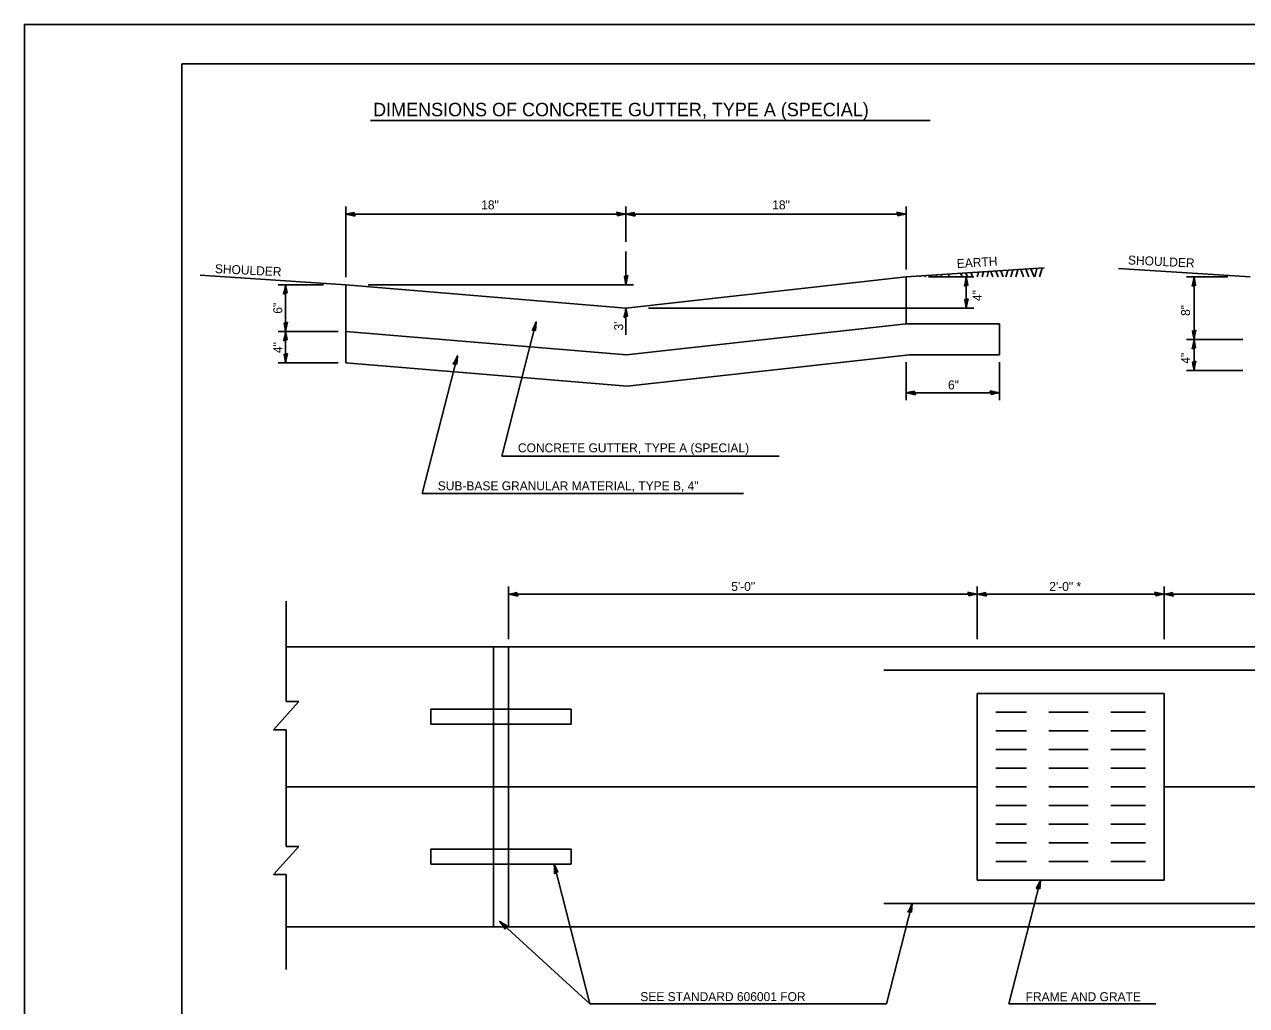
# Model space of a CAD drawing. Extents: x 1589224 to 1591264, y 1592405 to 1592845.
# Drawn here: x 1589224.2 to 1589535, y 1592595.1 to 1592844.7 of the extents above; entities that cross this region are included whole.
import ezdxf

# ---------------------------------------------------------------- set-up
doc = ezdxf.new("R2010")
doc.units = 0
for name, color, linetype in [('Level 25', 7, 'Continuous'), ('Sheets_50 Reference Boundary', 7, 'Continuous'), ('Sheets_General Details', 7, 'Continuous'), ('Sheets_Printer Plotting Border', 7, 'Continuous')]:
    doc.layers.add(name, color=color, linetype=linetype)

msp = doc.modelspace()

# ---------------------------------------------------------------- linework, layer by layer
at = {"layer": 'Level 25'}
for p, q in [((1589312.2, 1592820.2), (1589454.51, 1592820.2)), ((1589305.91, 1592798.33), (1589305.91, 1592780.37)), ((1589305.91, 1592796.43), (1589377.16, 1592796.43)), ((1589377.16, 1592798.33), (1589377.16, 1592789.35)), ((1589377.16, 1592796.43), (1589448.41, 1592796.43)), ((1589448.41, 1592798.33), (1589448.41, 1592782.35)), ((1589377.16, 1592786.88), (1589377.16, 1592778.47)), ((1589305.91, 1592784.41), (1589305.91, 1592784.41)), ((1589305.91, 1592778.47), (1589268.91, 1592780.86)), ((1589377.16, 1592772.54), (1589448.41, 1592780.45)), ((1589448.41, 1592780.45), (1589483.5, 1592782.72)), ((1589448.41, 1592780.45), (1589448.41, 1592768.5)), ((1589449.73, 1592780.45), (1589449.69, 1592780.54)), ((1589451.85, 1592780.45), (1589451.91, 1592780.68)), ((1589453.12, 1592780.45), (1589453.21, 1592780.76)), ((1589454.11, 1592780.45), (1589465.6, 1592780.45)), ((1589454.39, 1592780.45), (1589454.5, 1592780.85)), ((1589454.88, 1592780.45), (1589454.72, 1592780.86)), ((1589456.2, 1592780.45), (1589456.01, 1592780.94)), ((1589457.52, 1592780.45), (1589457.3, 1592781.03)), ((1589459.16, 1592780.45), (1589459.35, 1592781.16)), ((1589462.68, 1592780.45), (1589462.33, 1592781.35)), ((1589464, 1592780.45), (1589463.61, 1592781.44)), ((1589463.7, 1592780.45), (1589463.7, 1592772.54)), ((1589465.32, 1592780.45), (1589464.9, 1592781.52)), ((1589466.47, 1592780.45), (1589466.79, 1592781.64)), ((1589467.74, 1592780.45), (1589468.09, 1592781.72)), ((1589469.02, 1592780.45), (1589469.39, 1592781.81)), ((1589470.48, 1592780.45), (1589469.93, 1592781.84)), ((1589471.8, 1592780.45), (1589471.22, 1592781.93)), ((1589473.12, 1592780.45), (1589472.51, 1592782.01)), ((1589473.78, 1592780.45), (1589474.23, 1592782.12)), ((1589475.05, 1592780.45), (1589475.53, 1592782.21)), ((1589476.33, 1592780.45), (1589476.83, 1592782.29)), ((1589478.28, 1592780.45), (1589477.54, 1592782.33)), ((1589479.6, 1592780.45), (1589478.82, 1592782.42)), ((1589480.92, 1592780.45), (1589480.11, 1592782.5)), ((1589481.09, 1592780.45), (1589481.68, 1592782.6)), ((1589482.36, 1592780.45), (1589482.97, 1592782.69)), ((1589535.92, 1592780.45), (1589502.39, 1592782.62)), ((1589519.72, 1592780.45), (1589530.22, 1592780.45)), ((1589521.62, 1592780.45), (1589521.62, 1592764.56)), ((1589288.71, 1592778.47), (1589300.21, 1592778.47)), ((1589290.61, 1592778.47), (1589290.61, 1592766.56)), ((1589305.91, 1592778.47), (1589377.16, 1592772.54)), ((1589305.91, 1592778.47), (1589305.91, 1592766.56)), ((1589311.61, 1592778.47), (1589379.06, 1592778.47)), ((1589377.16, 1592772.54), (1589377.16, 1592765.76)), ((1589382.86, 1592772.54), (1589465.6, 1592772.54)), ((1589354.34, 1592769), (1589345.6, 1592734.87)), ((1589377.32, 1592760.61), (1589448.41, 1592768.5)), ((1589448.41, 1592768.5), (1589472.16, 1592768.5)), ((1589472.16, 1592768.5), (1589472.16, 1592760.64)), ((1589288.71, 1592766.56), (1589304.01, 1592766.56)), ((1589290.61, 1592766.56), (1589290.61, 1592758.61)), ((1589305.91, 1592766.56), (1589377.32, 1592760.61)), ((1589305.91, 1592766.56), (1589305.91, 1592758.61)), ((1589519.72, 1592764.56), (1589534.02, 1592764.56)), ((1589521.62, 1592764.56), (1589521.62, 1592756.62)), ((1589288.71, 1592758.61), (1589304.01, 1592758.61)), ((1589305.91, 1592758.61), (1589377.43, 1592752.65)), ((1589334.32, 1592760.41), (1589325.34, 1592725.37)), ((1589377.43, 1592752.65), (1589449.28, 1592760.64)), ((1589448.41, 1592758.74), (1589448.41, 1592749.08)), ((1589449.28, 1592760.64), (1589472.16, 1592760.64)), ((1589472.16, 1592758.74), (1589472.16, 1592749.08)), ((1589519.72, 1592756.62), (1589534.02, 1592756.62)), ((1589448.41, 1592750.98), (1589472.16, 1592750.98)), ((1589345.6, 1592734.87), (1589416.13, 1592734.87)), ((1589325.34, 1592725.37), (1589407.08, 1592725.37)), ((1589347.27, 1592701.66), (1589347.27, 1592688.29)), ((1589347.27, 1592699.76), (1589466.5, 1592699.76)), ((1589466.5, 1592688.29), (1589466.5, 1592701.66)), ((1589514, 1592699.76), (1589466.5, 1592699.76)), ((1589514, 1592688.29), (1589514, 1592701.66)), ((1589514, 1592699.76), (1589633.22, 1592699.76)), ((1589290.75, 1592698.01), (1589290.75, 1592672.43)), ((1589466.5, 1592686.39), (1589290.75, 1592686.39)), ((1589343.47, 1592686.39), (1589343.47, 1592615.14)), ((1589347.27, 1592686.39), (1589347.27, 1592615.14)), ((1589514, 1592686.39), (1589466.5, 1592686.39)), ((1589514, 1592686.39), (1589690.2, 1592686.39)), ((1589537.75, 1592680.46), (1589442.75, 1592680.46)), ((1589514, 1592674.52), (1589466.5, 1592674.52)), ((1589466.5, 1592674.52), (1589466.5, 1592627.02)), ((1589514, 1592674.52), (1589514, 1592627.02)), ((1589287.53, 1592665.27), (1589293.96, 1592672.43)), ((1589290.75, 1592672.43), (1589293.96, 1592672.43)), ((1589363.19, 1592670.48), (1589327.56, 1592670.48)), ((1589327.56, 1592670.48), (1589327.56, 1592666.68)), ((1589363.19, 1592670.48), (1589363.19, 1592666.68)), ((1589478.99, 1592669.77), (1589471.25, 1592669.77)), ((1589494.72, 1592669.77), (1589484.71, 1592669.77)), ((1589509.25, 1592669.77), (1589500.44, 1592669.77)), ((1589287.53, 1592665.27), (1589290.75, 1592665.27)), ((1589290.75, 1592665.27), (1589290.75, 1592635.59)), ((1589290.75, 1592665.27), (1589290.75, 1592635.59)), ((1589363.19, 1592666.68), (1589327.56, 1592666.68)), ((1589478.99, 1592665.02), (1589471.25, 1592665.02)), ((1589494.72, 1592665.02), (1589484.71, 1592665.02)), ((1589509.25, 1592665.02), (1589500.44, 1592665.02)), ((1589478.99, 1592660.27), (1589471.25, 1592660.27)), ((1589494.72, 1592660.27), (1589484.71, 1592660.27)), ((1589509.25, 1592660.27), (1589500.44, 1592660.27)), ((1589478.99, 1592655.52), (1589471.25, 1592655.52)), ((1589494.72, 1592655.52), (1589484.71, 1592655.52)), ((1589509.25, 1592655.52), (1589500.44, 1592655.52)), ((1589466.5, 1592650.77), (1589290.75, 1592650.77)), ((1589478.99, 1592650.77), (1589471.25, 1592650.77)), ((1589494.72, 1592650.77), (1589484.71, 1592650.77)), ((1589509.25, 1592650.77), (1589500.44, 1592650.77)), ((1589514, 1592650.77), (1589690.2, 1592650.77)), ((1589478.99, 1592646.02), (1589471.25, 1592646.02)), ((1589494.72, 1592646.02), (1589484.71, 1592646.02)), ((1589509.25, 1592646.02), (1589500.44, 1592646.02)), ((1589478.99, 1592641.27), (1589471.25, 1592641.27)), ((1589494.72, 1592641.27), (1589484.71, 1592641.27)), ((1589509.25, 1592641.27), (1589500.44, 1592641.27)), ((1589287.53, 1592628.43), (1589293.96, 1592635.59)), ((1589290.75, 1592635.59), (1589293.96, 1592635.59)), ((1589363.19, 1592634.86), (1589327.56, 1592634.86)), ((1589327.56, 1592634.86), (1589327.56, 1592631.06)), ((1589363.19, 1592634.86), (1589363.19, 1592631.06)), ((1589478.99, 1592636.52), (1589471.25, 1592636.52)), ((1589494.72, 1592636.52), (1589484.71, 1592636.52)), ((1589509.25, 1592636.52), (1589500.44, 1592636.52)), ((1589363.19, 1592631.06), (1589327.56, 1592631.06)), ((1589358.89, 1592631.06), (1589367.99, 1592595.55)), ((1589478.99, 1592631.77), (1589471.25, 1592631.77)), ((1589494.72, 1592631.77), (1589484.71, 1592631.77)), ((1589509.25, 1592631.77), (1589500.44, 1592631.77)), ((1589287.53, 1592628.43), (1589290.75, 1592628.43)), ((1589290.75, 1592628.43), (1589290.75, 1592604.25)), ((1589514, 1592627.02), (1589466.5, 1592627.02)), ((1589482.56, 1592627.02), (1589474.49, 1592595.55)), ((1589537.75, 1592621.08), (1589442.75, 1592621.08)), ((1589449.93, 1592621.08), (1589443.39, 1592595.55)), ((1589345.05, 1592616.51), (1589367.99, 1592595.55)), ((1589466.5, 1592615.14), (1589290.75, 1592615.14)), ((1589514, 1592615.14), (1589466.5, 1592615.14)), ((1589514, 1592615.14), (1589690.2, 1592615.14)), ((1589367.99, 1592595.55), (1589443.39, 1592595.55)), ((1589474.49, 1592595.55), (1589511.86, 1592595.55))]:
    msp.add_line(p, q, dxfattribs=at)
for points in [[(1589308.28, 1592795.93), (1589308.09, 1592796.39), (1589308.01, 1592796.82), (1589307.09, 1592796.63), (1589305.91, 1592796.43), (1589307.17, 1592796.2)], [(1589374.78, 1592796.92), (1589374.97, 1592796.47), (1589375.05, 1592796.03), (1589375.97, 1592796.22), (1589377.16, 1592796.43), (1589375.89, 1592796.66)], [(1589379.53, 1592795.93), (1589379.34, 1592796.39), (1589379.26, 1592796.82), (1589378.34, 1592796.63), (1589377.16, 1592796.43), (1589378.42, 1592796.2)], [(1589446.03, 1592796.92), (1589446.22, 1592796.47), (1589446.3, 1592796.03), (1589447.22, 1592796.22), (1589448.41, 1592796.43), (1589447.14, 1592796.66)], [(1589377.65, 1592780.85), (1589377.2, 1592780.65), (1589376.76, 1592780.58), (1589376.95, 1592779.66), (1589377.16, 1592778.47), (1589377.39, 1592779.74)], [(1589463.21, 1592778.08), (1589463.66, 1592778.27), (1589464.1, 1592778.35), (1589463.91, 1592779.26), (1589463.7, 1592780.45), (1589463.47, 1592779.19)], [(1589521.12, 1592778.08), (1589521.58, 1592778.27), (1589522.01, 1592778.35), (1589521.82, 1592779.26), (1589521.62, 1592780.45), (1589521.39, 1592779.19)], [(1589290.11, 1592776.1), (1589290.57, 1592776.29), (1589291, 1592776.37), (1589290.81, 1592777.29), (1589290.61, 1592778.47), (1589290.38, 1592777.21)], [(1589464.2, 1592774.91), (1589463.74, 1592774.72), (1589463.31, 1592774.64), (1589463.5, 1592773.72), (1589463.7, 1592772.54), (1589463.93, 1592773.8)], [(1589376.66, 1592770.16), (1589377.11, 1592770.35), (1589377.55, 1592770.43), (1589377.36, 1592771.35), (1589377.16, 1592772.54), (1589376.92, 1592771.27)], [(1589291.1, 1592768.93), (1589290.65, 1592768.74), (1589290.21, 1592768.66), (1589290.4, 1592767.74), (1589290.61, 1592766.56), (1589290.84, 1592767.82)], [(1589353.27, 1592766.82), (1589353.76, 1592766.9), (1589354.2, 1592766.86), (1589354.24, 1592767.8), (1589354.34, 1592769), (1589353.8, 1592767.83)], [(1589290.11, 1592764.18), (1589290.57, 1592764.38), (1589291, 1592764.45), (1589290.81, 1592765.37), (1589290.61, 1592766.56), (1589290.38, 1592765.29)], [(1589522.11, 1592766.94), (1589521.66, 1592766.75), (1589521.22, 1592766.67), (1589521.41, 1592765.75), (1589521.62, 1592764.56), (1589521.85, 1592765.83)], [(1589521.12, 1592762.19), (1589521.58, 1592762.38), (1589522.01, 1592762.46), (1589521.82, 1592763.38), (1589521.62, 1592764.56), (1589521.39, 1592763.3)], [(1589291.1, 1592760.99), (1589290.65, 1592760.79), (1589290.21, 1592760.72), (1589290.4, 1592759.8), (1589290.61, 1592758.61), (1589290.84, 1592759.88)], [(1589333.24, 1592758.23), (1589333.73, 1592758.31), (1589334.18, 1592758.27), (1589334.22, 1592759.21), (1589334.32, 1592760.41), (1589333.78, 1592759.24)], [(1589522.11, 1592759), (1589521.66, 1592758.8), (1589521.22, 1592758.73), (1589521.41, 1592757.81), (1589521.62, 1592756.62), (1589521.85, 1592757.89)], [(1589450.78, 1592750.48), (1589450.59, 1592750.94), (1589450.51, 1592751.37), (1589449.59, 1592751.18), (1589448.41, 1592750.98), (1589449.67, 1592750.75)], [(1589469.78, 1592751.47), (1589469.97, 1592751.02), (1589470.05, 1592750.58), (1589470.97, 1592750.77), (1589472.16, 1592750.98), (1589470.89, 1592751.21)], [(1589349.65, 1592699.26), (1589349.46, 1592699.72), (1589349.38, 1592700.15), (1589348.46, 1592699.96), (1589347.28, 1592699.76), (1589348.54, 1592699.53)], [(1589464.13, 1592700.25), (1589464.32, 1592699.8), (1589464.39, 1592699.36), (1589465.31, 1592699.55), (1589466.5, 1592699.76), (1589465.23, 1592699.99)], [(1589468.87, 1592699.26), (1589468.68, 1592699.72), (1589468.61, 1592700.15), (1589467.69, 1592699.96), (1589466.5, 1592699.76), (1589467.77, 1592699.53)], [(1589511.63, 1592700.25), (1589511.82, 1592699.8), (1589511.89, 1592699.36), (1589512.81, 1592699.55), (1589514, 1592699.76), (1589512.73, 1592699.99)], [(1589516.37, 1592699.26), (1589516.18, 1592699.72), (1589516.11, 1592700.15), (1589515.19, 1592699.96), (1589514, 1592699.76), (1589515.27, 1592699.53)], [(1589359, 1592628.63), (1589359.4, 1592628.93), (1589359.8, 1592629.12), (1589359.39, 1592629.96), (1589358.89, 1592631.06), (1589358.99, 1592629.77)], [(1589481.49, 1592624.84), (1589481.98, 1592624.92), (1589482.42, 1592624.88), (1589482.46, 1592625.82), (1589482.56, 1592627.02), (1589482.02, 1592625.85)], [(1589448.86, 1592618.9), (1589449.35, 1592618.98), (1589449.79, 1592618.94), (1589449.83, 1592619.88), (1589449.93, 1592621.08), (1589449.39, 1592619.91)], [(1589346.47, 1592614.54), (1589346.63, 1592615.01), (1589346.87, 1592615.39), (1589346.06, 1592615.86), (1589345.05, 1592616.51), (1589345.83, 1592615.49)]]:
    msp.add_lwpolyline(points, close=True, dxfattribs=at)
at = {"layer": 'Sheets_50 Reference Boundary'}
msp.add_lwpolyline([(1589264.21, 1592834.67), (1589894.21, 1592834.67), (1589894.21, 1592434.68), (1589264.21, 1592434.68)], close=True, dxfattribs=at)
at = {"layer": 'Sheets_General Details'}
for p, q in [((1589224.21, 1592844.68), (1589224.21, 1592404.68)), ((1589904.21, 1592844.68), (1589224.21, 1592844.68))]:
    msp.add_line(p, q, dxfattribs=at)
msp.add_lwpolyline([(1589264.21, 1592834.68), (1589894.21, 1592834.68), (1589894.21, 1592414.68), (1589264.21, 1592414.68)], close=True, dxfattribs=at)
at = {"layer": 'Sheets_Printer Plotting Border'}
msp.add_lwpolyline([(1589224.21, 1592404.68), (1589904.21, 1592404.68), (1589904.21, 1592844.68), (1589224.21, 1592844.68)], close=True, dxfattribs=at)

# ---------------------------------------------------------------- texts
at = {"layer": 'Level 25'}
for s, height, p in [('DIMENSIONS OF CONCRETE GUTTER, TYPE A (SPECIAL)', 3.42, (1589312.87, 1592821.32)), ('18"', 2.28, (1589340.35, 1592797.63)), ('18"', 2.28, (1589414.36, 1592797.63)), ('6"', 2.28, (1589459.06, 1592751.83)), ('CONCRETE GUTTER, TYPE A (SPECIAL)', 2.28, (1589349.69, 1592735.83)), ('SUB-BASE GRANULAR MATERIAL, TYPE B, 4"', 2.28, (1589329.31, 1592726.17)), ('5\'-0"', 2.28, (1589403.93, 1592700.58)), ('2\'-0" *', 2.28, (1589484.8, 1592700.58)), ('SEE STANDARD 606001 FOR', 2.28, (1589380.81, 1592596.23)), ('FRAME AND GRATE', 2.28, (1589478.79, 1592596.22))]:
    msp.add_text(s, height=height, dxfattribs=at).set_placement(p)
for s, rotation, p in [('SHOULDER', 357.3035, (1589272.59, 1592781.42)), ('EARTH', 3.6965, (1589461.37, 1592782.68)), ('SHOULDER', 357.3035, (1589504.78, 1592783.63)), ('4"', 90, (1589467.64, 1592774.32)), ('6"', 90, (1589289.75, 1592771.09)), ('8"', 90, (1589520.6, 1592770.53)), ("3'", 90, (1589376.45, 1592766.83)), ('4"', 90, (1589289.75, 1592761.07)), ('4"', 90, (1589520.6, 1592758.37))]:
    msp.add_text(s, height=2.28, rotation=rotation, dxfattribs=at).set_placement(p)

doc.saveas('drawing.dxf')
